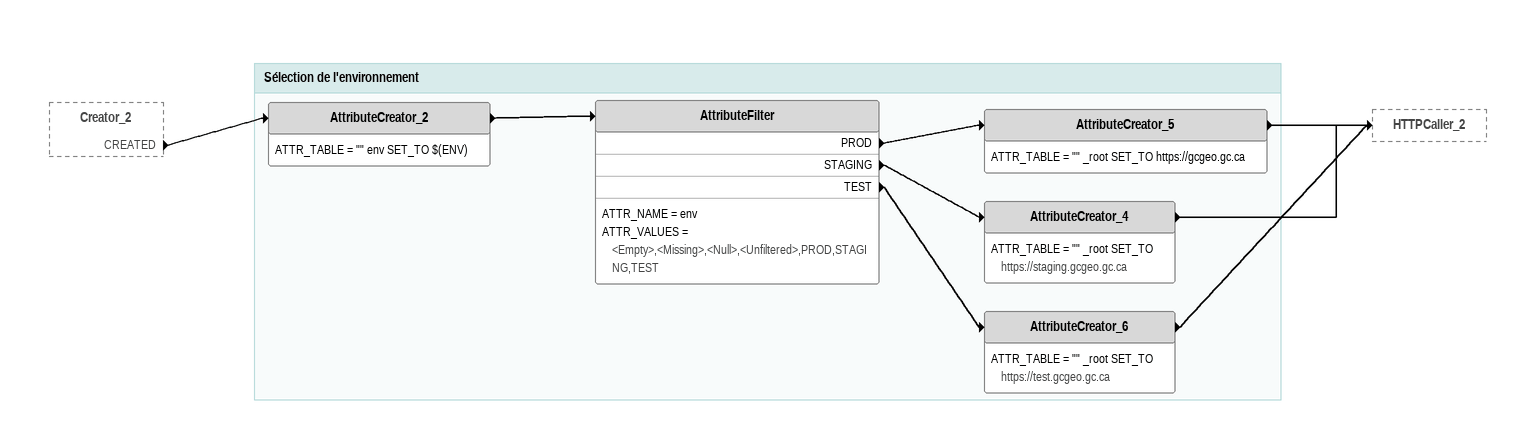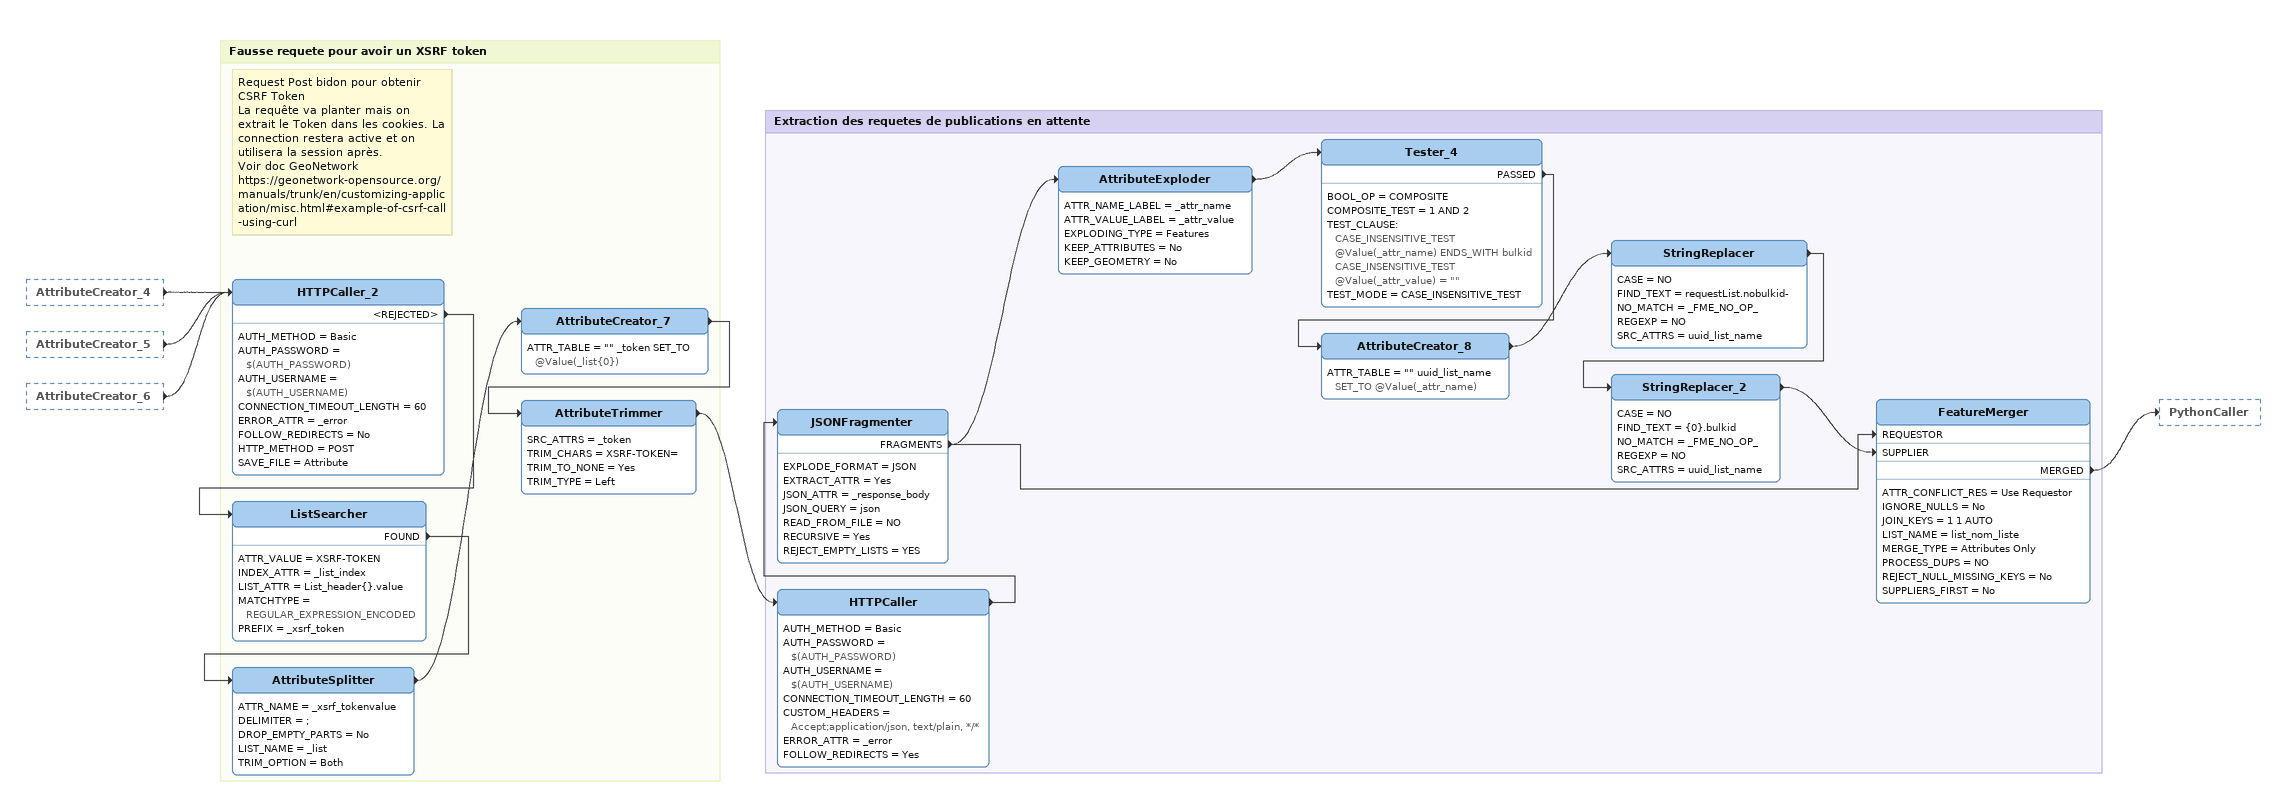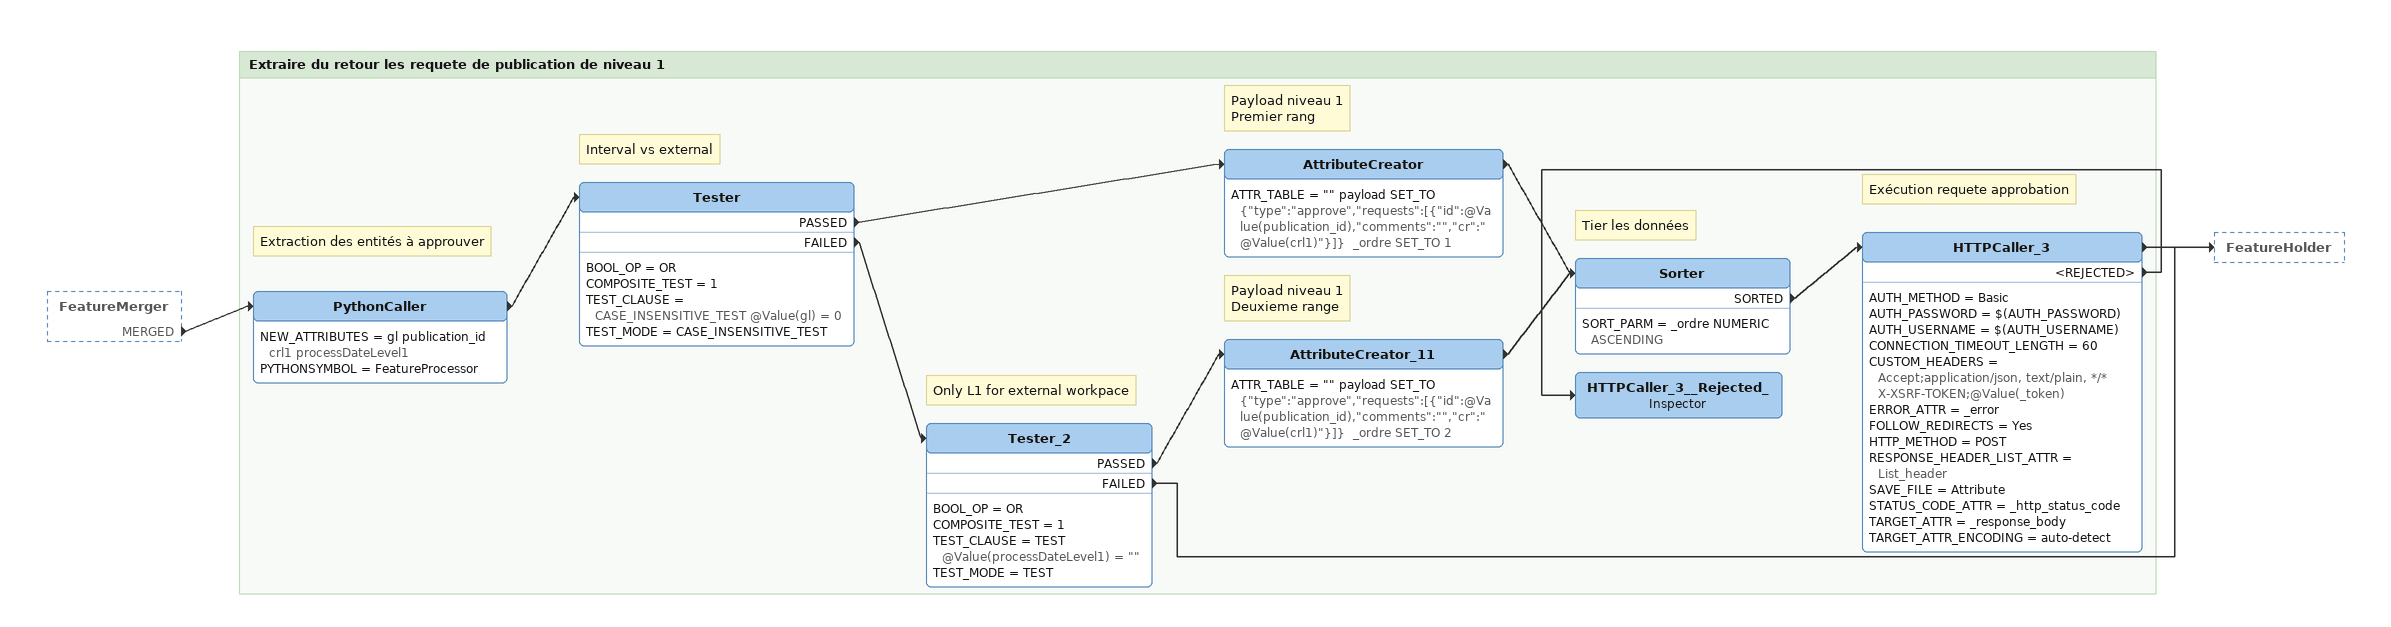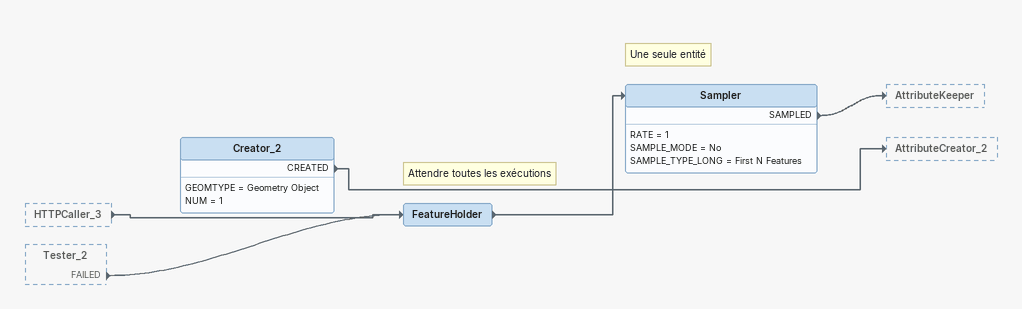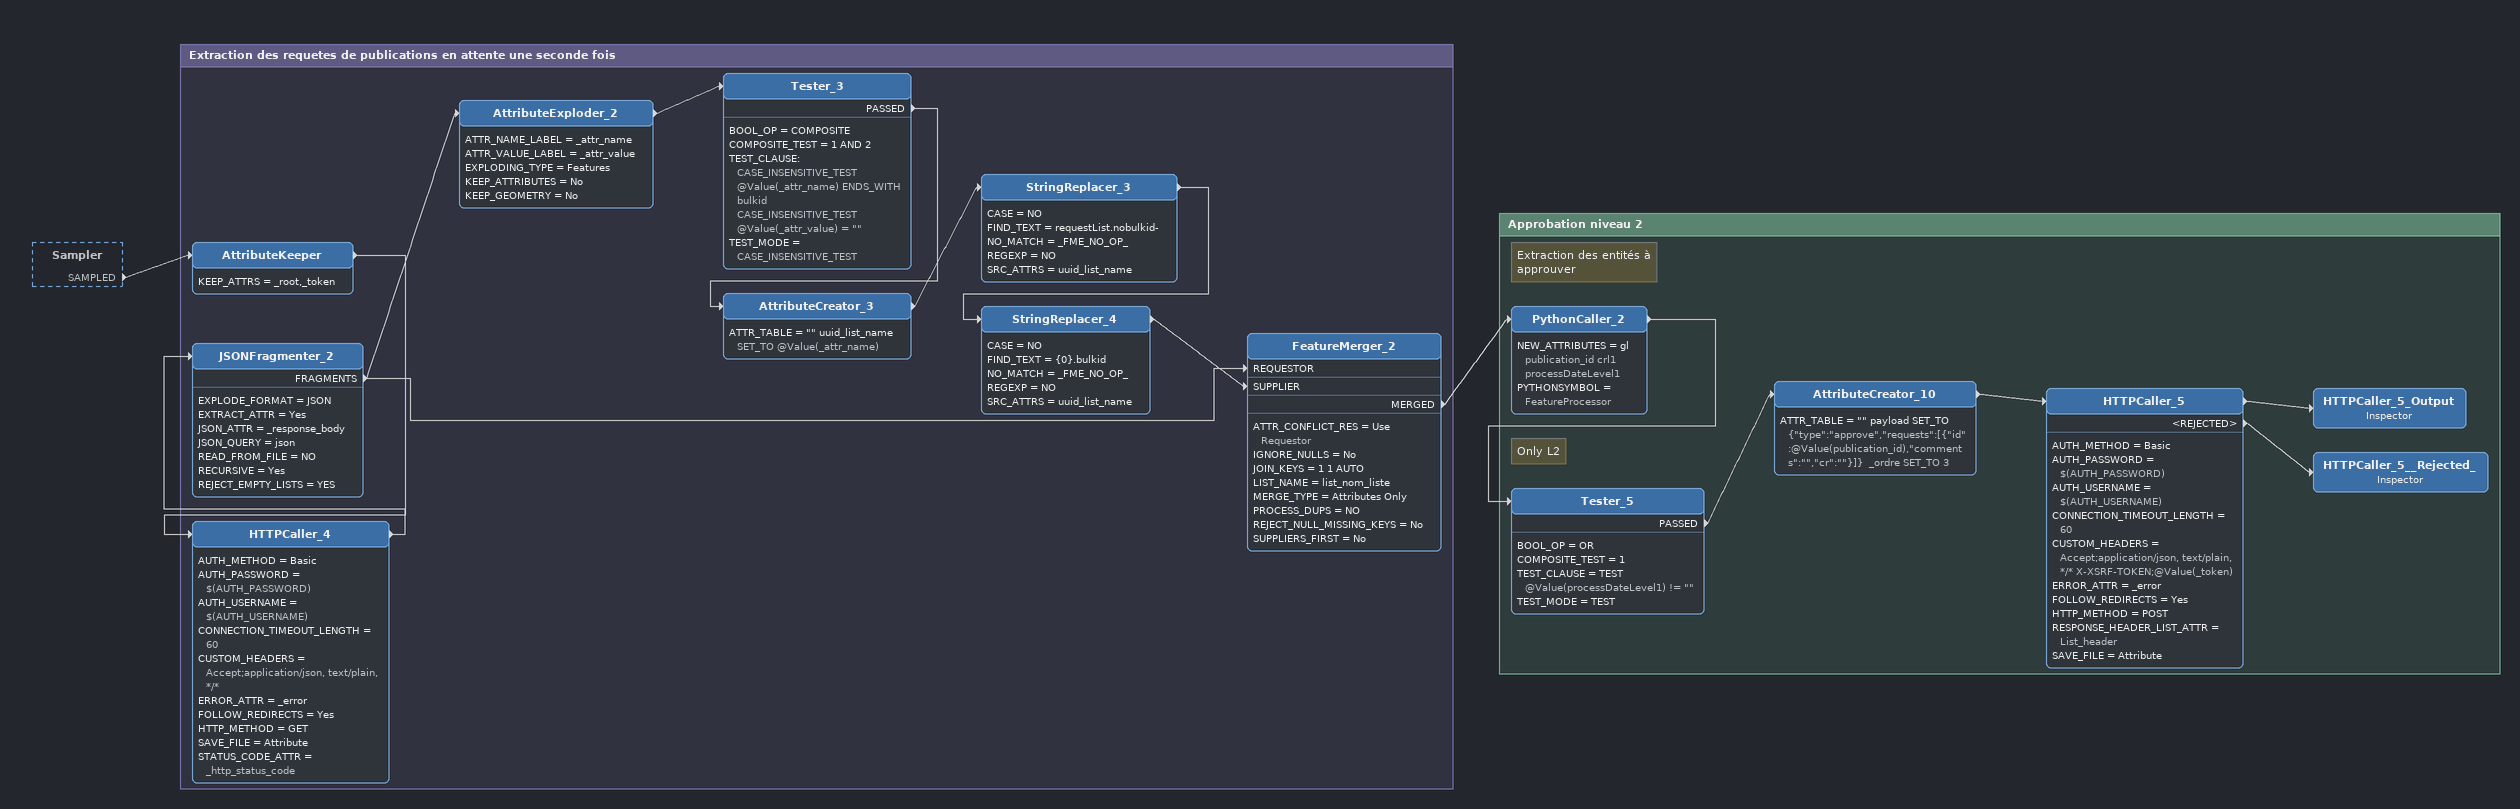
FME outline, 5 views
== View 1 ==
Creator_2 [outside]
    CREATED -> AttributeCreator_2

Bookmark: Sélection de l'environnement
AttributeCreator_2
    ATTR_TABLE = "" env SET_TO $(ENV)
    -> AttributeFilter
AttributeFilter
    ATTR_NAME = env
    ATTR_VALUES = <Empty>,<Missing>,<Null>,<Unfiltered>,PROD,STAGING,TEST
    PROD -> AttributeCreator_5
    STAGING -> AttributeCreator_4
    TEST -> AttributeCreator_6
AttributeCreator_5
    ATTR_TABLE = "" _root SET_TO https://gcgeo.gc.ca
    -> HTTPCaller_2
AttributeCreator_4
    ATTR_TABLE = "" _root SET_TO https://staging.gcgeo.gc.ca
    -> HTTPCaller_2
AttributeCreator_6
    ATTR_TABLE = "" _root SET_TO https://test.gcgeo.gc.ca
    -> HTTPCaller_2

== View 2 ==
AttributeCreator_4 [outside]
    -> HTTPCaller_2
AttributeCreator_5 [outside]
    -> HTTPCaller_2
AttributeCreator_6 [outside]
    -> HTTPCaller_2

Bookmark: Fausse requete pour avoir un XSRF token
Note: Request Post bidon pour obtenir CSRF Token / La requête va planter mais on extrait le Token dans les cookies. La connection restera active et on utilisera la session après. / Voir doc GeoNetwork / https://geonetwork-opensource.org/manuals/trunk/en/customizing-application/misc.html#example-of-csrf-call-using-curl
HTTPCaller_2
    AUTH_METHOD = Basic
    AUTH_PASSWORD = $(AUTH_PASSWORD)
    AUTH_USERNAME = $(AUTH_USERNAME)
    CONNECTION_TIMEOUT_LENGTH = 60
    ERROR_ATTR = _error
    FOLLOW_REDIRECTS = No
    HTTP_METHOD = POST
    SAVE_FILE = Attribute
    <REJECTED> -> ListSearcher
ListSearcher
    ATTR_VALUE = XSRF-TOKEN
    INDEX_ATTR = _list_index
    LIST_ATTR = List_header{}.value
    MATCHTYPE = REGULAR_EXPRESSION_ENCODED
    PREFIX = _xsrf_token
    FOUND -> AttributeSplitter
AttributeSplitter
    ATTR_NAME = _xsrf_tokenvalue
    DELIMITER = ;
    DROP_EMPTY_PARTS = No
    LIST_NAME = _list
    TRIM_OPTION = Both
    -> AttributeCreator_7
AttributeCreator_7
    ATTR_TABLE = "" _token SET_TO @Value(_list{0})
    -> AttributeTrimmer
AttributeTrimmer
    SRC_ATTRS = _token
    TRIM_CHARS = XSRF-TOKEN=
    TRIM_TO_NONE = Yes
    TRIM_TYPE = Left
    -> HTTPCaller

Bookmark: Extraction des requetes de publications en attente
HTTPCaller
    AUTH_METHOD = Basic
    AUTH_PASSWORD = $(AUTH_PASSWORD)
    AUTH_USERNAME = $(AUTH_USERNAME)
    CONNECTION_TIMEOUT_LENGTH = 60
    CUSTOM_HEADERS = Accept;application/json, text/plain, */*
    ERROR_ATTR = _error
    FOLLOW_REDIRECTS = Yes
    -> JSONFragmenter
JSONFragmenter
    EXPLODE_FORMAT = JSON
    EXTRACT_ATTR = Yes
    JSON_ATTR = _response_body
    JSON_QUERY = json
    READ_FROM_FILE = NO
    RECURSIVE = Yes
    REJECT_EMPTY_LISTS = YES
    FRAGMENTS -> AttributeExploder
    FRAGMENTS -> FeatureMerger [REQUESTOR]
AttributeExploder
    ATTR_NAME_LABEL = _attr_name
    ATTR_VALUE_LABEL = _attr_value
    EXPLODING_TYPE = Features
    KEEP_ATTRIBUTES = No
    KEEP_GEOMETRY = No
    -> Tester_4
Tester_4
    BOOL_OP = COMPOSITE
    COMPOSITE_TEST = 1 AND 2
    TEST_CLAUSE:
      CASE_INSENSITIVE_TEST @Value(_attr_name) ENDS_WITH bulkid
      CASE_INSENSITIVE_TEST @Value(_attr_value) = ""
    TEST_MODE = CASE_INSENSITIVE_TEST
    PASSED -> AttributeCreator_8
AttributeCreator_8
    ATTR_TABLE = "" uuid_list_name SET_TO @Value(_attr_name)
    -> StringReplacer
StringReplacer
    CASE = NO
    FIND_TEXT = requestList.nobulkid-
    NO_MATCH = _FME_NO_OP_
    REGEXP = NO
    SRC_ATTRS = uuid_list_name
    -> StringReplacer_2
StringReplacer_2
    CASE = NO
    FIND_TEXT = {0}.bulkid
    NO_MATCH = _FME_NO_OP_
    REGEXP = NO
    SRC_ATTRS = uuid_list_name
    -> FeatureMerger [SUPPLIER]
FeatureMerger
    ATTR_CONFLICT_RES = Use Requestor
    IGNORE_NULLS = No
    JOIN_KEYS = 1 1 AUTO
    LIST_NAME = list_nom_liste
    MERGE_TYPE = Attributes Only
    PROCESS_DUPS = NO
    REJECT_NULL_MISSING_KEYS = No
    SUPPLIERS_FIRST = No
    MERGED -> PythonCaller

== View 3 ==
FeatureMerger [outside]
    MERGED -> PythonCaller

Bookmark: Extraire du retour les requete de publication de niveau 1
Note: Extraction des entités à approuver
PythonCaller
    NEW_ATTRIBUTES = gl publication_id crl1 processDateLevel1
    PYTHONSYMBOL = FeatureProcessor
    -> Tester
Note: Interval vs external
Tester
    BOOL_OP = OR
    COMPOSITE_TEST = 1
    TEST_CLAUSE = CASE_INSENSITIVE_TEST @Value(gl) = 0
    TEST_MODE = CASE_INSENSITIVE_TEST
    PASSED -> AttributeCreator
    FAILED -> Tester_2
Note: Payload niveau 1 / Premier rang
AttributeCreator
    ATTR_TABLE = "" payload SET_TO {"type":"approve","requests":[{"id":@Value(publication_id),"comments":"","cr":"@Value(crl1)"}]}  _ordre SET_TO 1
    -> Sorter
Note: Only L1 for external workpace
Tester_2
    BOOL_OP = OR
    COMPOSITE_TEST = 1
    TEST_CLAUSE = TEST @Value(processDateLevel1) = ""
    TEST_MODE = TEST
    PASSED -> AttributeCreator_11
    FAILED -> FeatureHolder
Note: Payload niveau 1 / Deuxieme range
AttributeCreator_11
    ATTR_TABLE = "" payload SET_TO {"type":"approve","requests":[{"id":@Value(publication_id),"comments":"","cr":"@Value(crl1)"}]}  _ordre SET_TO 2
    -> Sorter
Note: Tier les données
Sorter
    SORT_PARM = _ordre NUMERIC ASCENDING
    SORTED -> HTTPCaller_3
Note: Exécution requete approbation
HTTPCaller_3
    AUTH_METHOD = Basic
    AUTH_PASSWORD = $(AUTH_PASSWORD)
    AUTH_USERNAME = $(AUTH_USERNAME)
    CONNECTION_TIMEOUT_LENGTH = 60
    CUSTOM_HEADERS = Accept;application/json, text/plain, */* X-XSRF-TOKEN;@Value(_token)
    ERROR_ATTR = _error
    FOLLOW_REDIRECTS = Yes
    HTTP_METHOD = POST
    RESPONSE_HEADER_LIST_ATTR = List_header
    SAVE_FILE = Attribute
    STATUS_CODE_ATTR = _http_status_code
    TARGET_ATTR = _response_body
    TARGET_ATTR_ENCODING = auto-detect
    -> FeatureHolder
    <REJECTED> -> HTTPCaller_3__Rejected_
HTTPCaller_3__Rejected_: Inspector

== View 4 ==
HTTPCaller_3 [outside]
    -> FeatureHolder
Tester_2 [outside]
    FAILED -> FeatureHolder
Creator_2
    GEOMTYPE = Geometry Object
    NUM = 1
    CREATED -> AttributeCreator_2
Note: Attendre toutes les exécutions
FeatureHolder
    -> Sampler
Note: Une seule entité
Sampler
    RATE = 1
    SAMPLE_MODE = No
    SAMPLE_TYPE_LONG = First N Features
    SAMPLED -> AttributeKeeper

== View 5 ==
Sampler [outside]
    SAMPLED -> AttributeKeeper

Bookmark: Extraction des requetes de publications en attente une seconde fois
AttributeKeeper
    KEEP_ATTRS = _root,_token
    -> HTTPCaller_4
HTTPCaller_4
    AUTH_METHOD = Basic
    AUTH_PASSWORD = $(AUTH_PASSWORD)
    AUTH_USERNAME = $(AUTH_USERNAME)
    CONNECTION_TIMEOUT_LENGTH = 60
    CUSTOM_HEADERS = Accept;application/json, text/plain, */*
    ERROR_ATTR = _error
    FOLLOW_REDIRECTS = Yes
    HTTP_METHOD = GET
    SAVE_FILE = Attribute
    STATUS_CODE_ATTR = _http_status_code
    -> JSONFragmenter_2
JSONFragmenter_2
    EXPLODE_FORMAT = JSON
    EXTRACT_ATTR = Yes
    JSON_ATTR = _response_body
    JSON_QUERY = json
    READ_FROM_FILE = NO
    RECURSIVE = Yes
    REJECT_EMPTY_LISTS = YES
    FRAGMENTS -> AttributeExploder_2
    FRAGMENTS -> FeatureMerger_2 [REQUESTOR]
AttributeExploder_2
    ATTR_NAME_LABEL = _attr_name
    ATTR_VALUE_LABEL = _attr_value
    EXPLODING_TYPE = Features
    KEEP_ATTRIBUTES = No
    KEEP_GEOMETRY = No
    -> Tester_3
Tester_3
    BOOL_OP = COMPOSITE
    COMPOSITE_TEST = 1 AND 2
    TEST_CLAUSE:
      CASE_INSENSITIVE_TEST @Value(_attr_name) ENDS_WITH bulkid
      CASE_INSENSITIVE_TEST @Value(_attr_value) = ""
    TEST_MODE = CASE_INSENSITIVE_TEST
    PASSED -> AttributeCreator_3
AttributeCreator_3
    ATTR_TABLE = "" uuid_list_name SET_TO @Value(_attr_name)
    -> StringReplacer_3
StringReplacer_3
    CASE = NO
    FIND_TEXT = requestList.nobulkid-
    NO_MATCH = _FME_NO_OP_
    REGEXP = NO
    SRC_ATTRS = uuid_list_name
    -> StringReplacer_4
StringReplacer_4
    CASE = NO
    FIND_TEXT = {0}.bulkid
    NO_MATCH = _FME_NO_OP_
    REGEXP = NO
    SRC_ATTRS = uuid_list_name
    -> FeatureMerger_2 [SUPPLIER]
FeatureMerger_2
    ATTR_CONFLICT_RES = Use Requestor
    IGNORE_NULLS = No
    JOIN_KEYS = 1 1 AUTO
    LIST_NAME = list_nom_liste
    MERGE_TYPE = Attributes Only
    PROCESS_DUPS = NO
    REJECT_NULL_MISSING_KEYS = No
    SUPPLIERS_FIRST = No
    MERGED -> PythonCaller_2

Bookmark: Approbation niveau 2
Note: Extraction des entités à approuver
PythonCaller_2
    NEW_ATTRIBUTES = gl publication_id crl1 processDateLevel1
    PYTHONSYMBOL = FeatureProcessor
    -> Tester_5
Note: Only L2
Tester_5
    BOOL_OP = OR
    COMPOSITE_TEST = 1
    TEST_CLAUSE = TEST @Value(processDateLevel1) != ""
    TEST_MODE = TEST
    PASSED -> AttributeCreator_10
AttributeCreator_10
    ATTR_TABLE = "" payload SET_TO {"type":"approve","requests":[{"id":@Value(publication_id),"comments":"","cr":""}]}  _ordre SET_TO 3
    -> HTTPCaller_5
HTTPCaller_5
    AUTH_METHOD = Basic
    AUTH_PASSWORD = $(AUTH_PASSWORD)
    AUTH_USERNAME = $(AUTH_USERNAME)
    CONNECTION_TIMEOUT_LENGTH = 60
    CUSTOM_HEADERS = Accept;application/json, text/plain, */* X-XSRF-TOKEN;@Value(_token)
    ERROR_ATTR = _error
    FOLLOW_REDIRECTS = Yes
    HTTP_METHOD = POST
    RESPONSE_HEADER_LIST_ATTR = List_header
    SAVE_FILE = Attribute
    -> HTTPCaller_5_Output
    <REJECTED> -> HTTPCaller_5__Rejected_
HTTPCaller_5_Output: Inspector
HTTPCaller_5__Rejected_: Inspector
